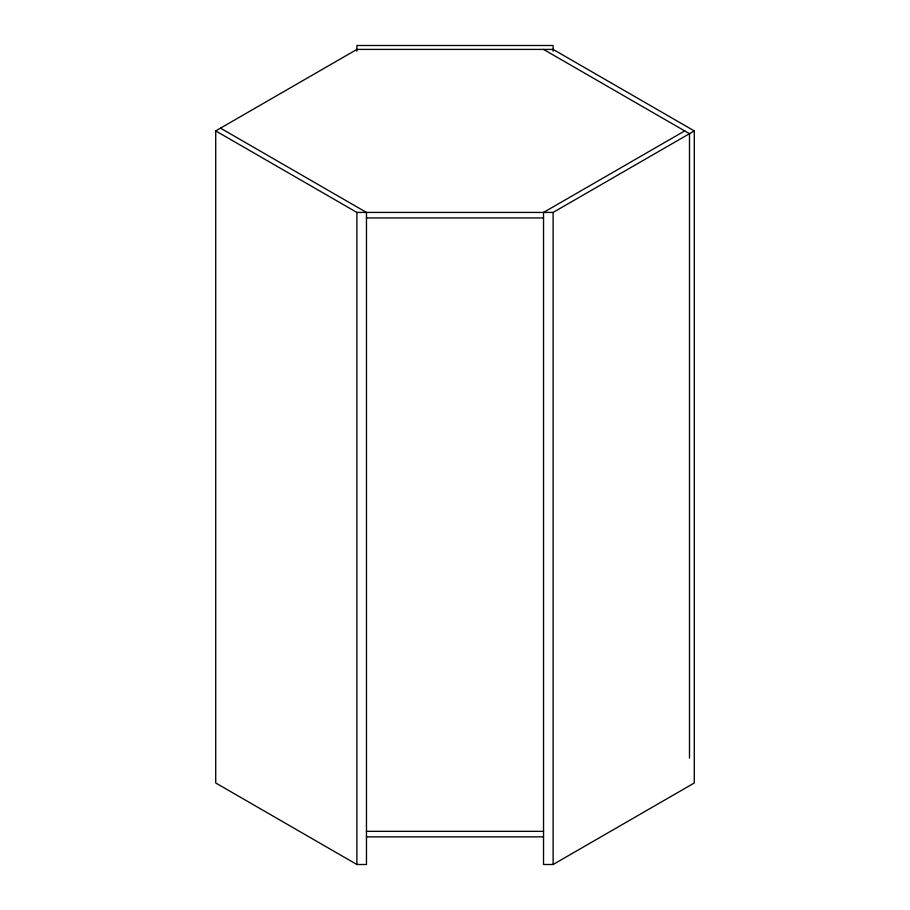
<?xml version="1.0" encoding="UTF-8"?>
<svg xmlns="http://www.w3.org/2000/svg" width="910" height="910" viewBox="0 0 910 910"><rect width="100%" height="100%" fill="white"/><g stroke="black" fill="none" stroke-linecap="round" stroke-linejoin="round"><path stroke-width="1.36" d="M220.504 128.151L366.468 212.428L366.468 864.5L356.891 864.5L215.715 782.987L215.715 130.915L356.891 49.413L553.109 49.413L694.284 130.915L694.284 782.987L553.109 864.5L543.532 864.5L543.532 212.428L684.718 130.915M215.715 130.915L356.891 212.428L553.109 212.428L694.284 130.915M366.468 217.945L543.532 217.945M366.468 831.342L543.532 831.342M366.468 836.87L543.532 836.87M543.532 49.413L689.496 133.679L689.496 758.121M553.109 51.176L553.109 45.5L356.891 45.5L356.891 51.176M553.109 212.428L553.109 864.5M356.891 212.428L356.891 864.5"/></g></svg>
